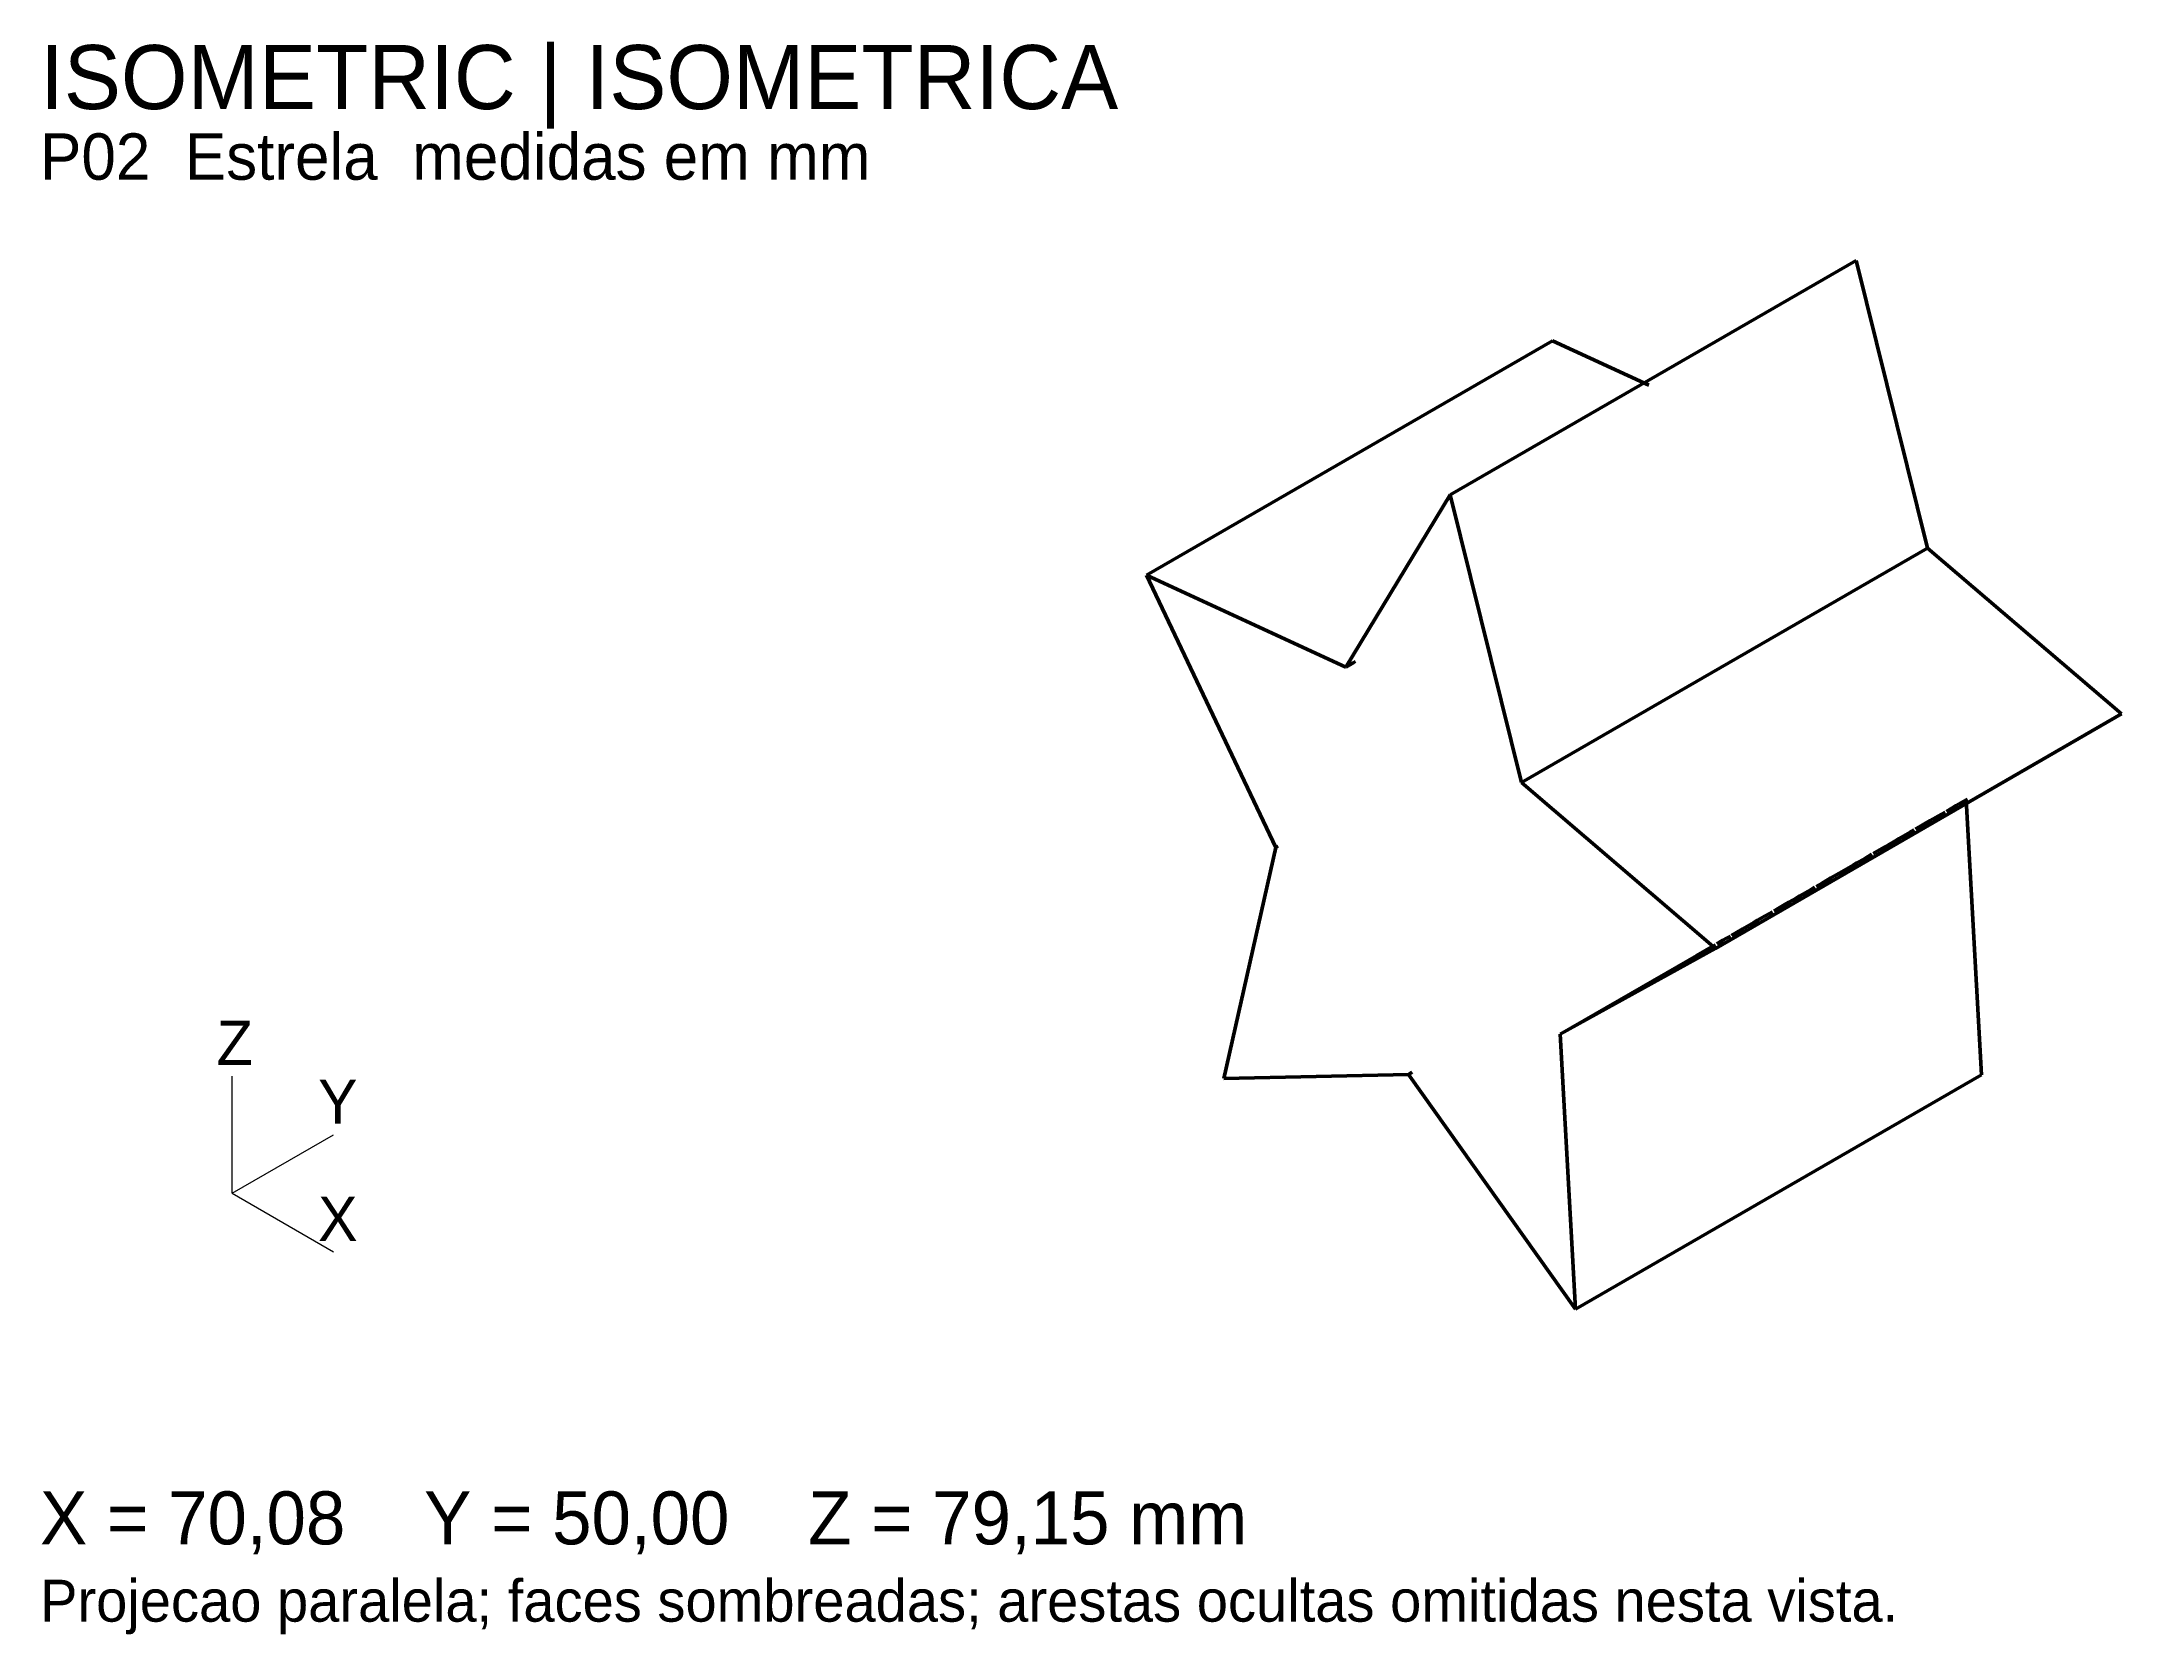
# Model space of a CAD drawing. Header units: millimetres. Extents: x 7 to 189, y 8 to 146.
import ezdxf

# ---------------------------------------------------------------- set-up
doc = ezdxf.new("R2010")
doc.units = ezdxf.units.MM
for name, color, linetype, lineweight in [('TEXT', 7, 'CONTINUOUS', 18), ('THIN', 7, 'CONTINUOUS', 18), ('VISIBLE', 7, 'CONTINUOUS', 50)]:
    doc.layers.add(name, color=color, linetype=linetype, lineweight=lineweight)

msp = doc.modelspace()

# ---------------------------------------------------------------- linework, layer by layer
at = {"layer": 'THIN'}
for q in [(24.04, 56.35), (32.87, 51.25), (32.87, 41.05)]:
    msp.add_line((24.04, 46.15), q, dxfattribs=at)
at = {"layer": 'VISIBLE'}
for p, q in [((130.14, 106.98), (165.5, 127.39)), ((165.43, 127.29), (165.5, 127.39)), ((165.5, 127.39), (171.71, 102.33)), ((103.69, 99.98), (139.04, 120.39)), ((139.04, 120.39), (139.09, 120.28)), ((139.04, 120.39), (147.43, 116.51)), ((121.04, 91.96), (130.14, 106.98)), ((130.14, 106.98), (136.35, 81.92)), ((136.35, 81.92), (171.71, 102.33)), ((171.71, 102.33), (188.6, 87.89)), ((103.69, 99.98), (114.95, 76.25)), ((103.69, 99.98), (121.04, 91.96)), ((121.69, 92.34), (121.9, 92.46)), ((121.04, 91.96), (121.69, 92.34)), ((153.24, 67.47), (188.6, 87.89)), ((136.35, 81.92), (153.24, 67.47)), ((173.35, 79.41), (173.89, 79.73)), ((173.89, 79.73), (174.21, 79.91)), ((174.21, 79.91), (174.86, 80.29)), ((174.86, 80.29), (175.08, 80.41)), ((175.08, 80.41), (175.19, 80.47)), ((175.08, 80.41), (176.41, 56.47)), ((170.65, 77.85), (171.94, 78.6)), ((171.94, 78.6), (172.92, 79.16)), ((172.92, 79.16), (173.24, 79.35)), ((110.43, 56.14), (114.95, 76.25)), ((114.95, 76.25), (115.16, 76.38)), ((166.97, 75.73), (167.94, 76.29)), ((167.94, 76.29), (168.27, 76.48)), ((168.27, 76.48), (168.92, 76.85)), ((168.92, 76.85), (169.24, 77.04)), ((169.24, 77.04), (170.21, 77.6)), ((170.21, 77.6), (170.54, 77.79)), ((164.27, 74.17), (165.24, 74.73)), ((165.24, 74.73), (165.56, 74.92)), ((165.56, 74.92), (166.21, 75.29)), ((166.21, 75.29), (166.54, 75.48)), ((166.54, 75.48), (166.86, 75.67)), ((160.59, 72.05), (161.56, 72.61)), ((161.56, 72.61), (161.89, 72.8)), ((162, 72.86), (162.54, 73.17)), ((162.54, 73.17), (163.29, 73.61)), ((163.29, 73.61), (164.27, 74.17)), ((157.89, 70.49), (158.21, 70.67)), ((158.32, 70.74), (158.54, 70.86)), ((158.54, 70.86), (159.29, 71.3)), ((159.29, 71.3), (159.62, 71.49)), ((159.62, 71.49), (160.27, 71.86)), ((160.27, 71.86), (160.59, 72.05)), ((154.64, 68.61), (155.62, 69.18)), ((155.62, 69.18), (156.59, 69.74)), ((156.59, 69.74), (156.91, 69.93)), ((156.91, 69.93), (157.56, 70.3)), ((157.56, 70.3), (157.89, 70.49)), ((139.72, 60), (153.24, 67.47)), ((151.62, 66.87), (152.91, 67.62)), ((152.91, 67.62), (153.24, 67.8)), ((153.35, 67.87), (153.89, 68.18)), ((153.89, 68.18), (154.21, 68.36)), ((154.21, 68.36), (154.54, 68.55)), ((139.72, 60), (149.89, 65.87)), ((149.89, 65.87), (151.62, 66.87)), ((139.72, 60), (141.06, 36.05)), ((110.43, 56.14), (126.49, 56.5)), ((126.49, 56.5), (126.82, 56.69)), ((126.49, 56.5), (141.06, 36.05)), ((141.06, 36.05), (176.41, 56.47))]:
    msp.add_line(p, q, dxfattribs=at)

# ---------------------------------------------------------------- texts
at = {"layer": 'TEXT'}
for s, height, p in [('ISOMETRIC | ISOMETRICA', 5.5764, (7.31, 140.56)), ('P02  Estrela  medidas em mm', 4.0381, (7.31, 134.41)), ('Z', 3.85, (22.69, 57.32)), ('Y', 3.85, (31.53, 52.21)), ('X', 3.85, (31.53, 42.01)), ('X = 70,08    Y = 50,00    Z = 79,15 mm', 4.615, (7.31, 15.58)), ('Projecao paralela; faces sombreadas; arestas ocultas omitidas nesta vista.', 3.6535, (7.31, 8.85))]:
    msp.add_text(s, height=height, dxfattribs=at).set_placement(p)

doc.saveas('drawing.dxf')
